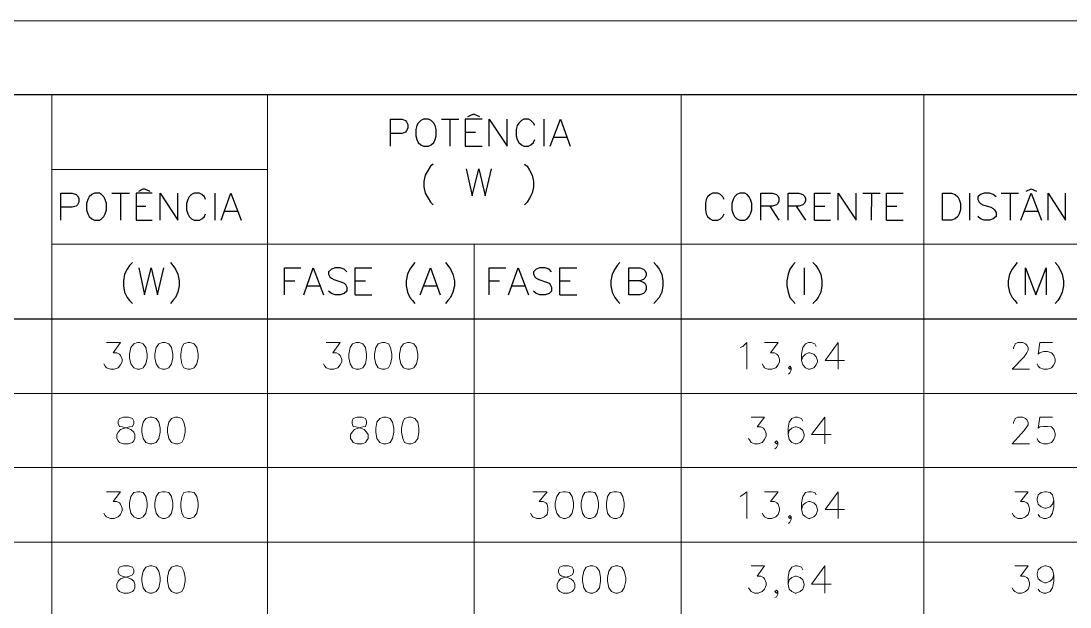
# Model space of a CAD drawing. Header units: millimetres. Extents: x 3240 to 3412, y 1366 to 1426.
# Drawn here: x 3267.87 to 3274.77, y 1374.65 to 1378.5 of the extents above; entities that cross this region are included whole.
import ezdxf

# ---------------------------------------------------------------- set-up
doc = ezdxf.new("R2010")
doc.units = ezdxf.units.MM

msp = doc.modelspace()

# ---------------------------------------------------------------- linework, layer by layer
at = {"color": 7, "linetype": 'Continuous', "lineweight": 13, "true_color": 0x000007}
msp.add_lwpolyline([(3260.3114, 1370.6637), (3280.3435, 1370.6637), (3280.3435, 1378.5032), (3260.3114, 1378.5032)], dxfattribs=at)
at = {"color": 7, "linetype": 'Continuous', "lineweight": 25, "true_color": 0x000007}
for points in [[(3260.3114, 1378.0186), (3280.3418, 1378.0186), (3280.3418, 1378.0186)], [(3270.2993, 1377.6796), (3270.2993, 1377.8582), (3270.3754, 1377.8582), (3270.3969, 1377.8483), (3270.4052, 1377.84), (3270.4134, 1377.8234), (3270.4134, 1377.7986), (3270.4052, 1377.7821), (3270.3969, 1377.7722), (3270.3754, 1377.7639), (3270.2993, 1377.7639)], [(3270.6334, 1377.8582), (3270.7475, 1377.8582), (3270.7475, 1377.8582)], [(3270.6897, 1377.8582), (3270.6897, 1377.6796), (3270.6897, 1377.6796)], [(3270.9013, 1377.8582), (3270.7905, 1377.8582), (3270.7905, 1377.6796), (3270.9013, 1377.6796)], [(3270.8071, 1377.8747), (3270.8418, 1377.8913), (3270.8501, 1377.8913), (3270.8832, 1377.8747)], [(3270.9477, 1377.6796), (3270.9477, 1377.8582), (3271.0651, 1377.6796), (3271.0651, 1377.8582)], [(3271.2487, 1377.8152), (3271.2387, 1377.8317), (3271.2222, 1377.8483), (3271.2057, 1377.8582), (3271.1759, 1377.8582), (3271.1594, 1377.8483), (3271.1428, 1377.8317), (3271.1329, 1377.8152), (3271.1246, 1377.7904), (3271.1246, 1377.7474), (3271.1329, 1377.7226), (3271.1428, 1377.7044), (3271.1594, 1377.6878), (3271.1759, 1377.6796), (3271.2057, 1377.6796), (3271.2222, 1377.6878), (3271.2387, 1377.7044), (3271.2487, 1377.7226)], [(3271.3066, 1377.8582), (3271.3066, 1377.6796), (3271.3066, 1377.6796)], [(3271.3496, 1377.6796), (3271.4174, 1377.8582), (3271.4802, 1377.6796)], [(3270.7905, 1377.7722), (3270.8583, 1377.7722), (3270.8583, 1377.7722)], [(3271.3744, 1377.7391), (3271.4604, 1377.7391), (3271.4604, 1377.7391)], [(3270.5788, 1377.5605), (3270.5623, 1377.5489), (3270.5458, 1377.5224), (3270.5276, 1377.4894), (3270.5193, 1377.4464), (3270.5193, 1377.4133), (3270.5276, 1377.3703), (3270.5458, 1377.3372), (3270.5623, 1377.3107), (3270.5788, 1377.2942)], [(3271.1809, 1377.5605), (3271.1974, 1377.5489), (3271.2139, 1377.5224), (3271.2305, 1377.4894), (3271.2387, 1377.4464), (3271.2387, 1377.4133), (3271.2305, 1377.3703), (3271.2139, 1377.3372), (3271.1974, 1377.3107), (3271.1809, 1377.2942)], [(3270.7955, 1377.5307), (3270.8368, 1377.3537), (3270.8798, 1377.5307), (3270.9212, 1377.3537), (3270.9642, 1377.5307)], [(3268.1311, 1377.1933), (3268.1311, 1377.3703), (3268.2072, 1377.3703), (3268.2336, 1377.362), (3268.2419, 1377.3537), (3268.2502, 1377.3372), (3268.2502, 1377.3107), (3268.2419, 1377.2942), (3268.2336, 1377.2859), (3268.2072, 1377.2777), (3268.1311, 1377.2777)], [(3268.4668, 1377.3703), (3268.5842, 1377.3703), (3268.5842, 1377.3703)], [(3268.5247, 1377.3703), (3268.5247, 1377.1933), (3268.5247, 1377.1933)], [(3268.7331, 1377.3703), (3268.6272, 1377.3703), (3268.6272, 1377.1933), (3268.7331, 1377.1933)], [(3268.6438, 1377.3835), (3268.6735, 1377.4), (3268.6818, 1377.4), (3268.7166, 1377.3835)], [(3268.7844, 1377.1933), (3268.7844, 1377.3703), (3268.9018, 1377.1933), (3268.9018, 1377.3703)], [(3269.0837, 1377.3289), (3269.0754, 1377.3455), (3269.0589, 1377.362), (3269.0424, 1377.3703), (3269.0076, 1377.3703), (3268.9911, 1377.362), (3268.9746, 1377.3455), (3268.9663, 1377.3289), (3268.958, 1377.3025), (3268.958, 1377.2611), (3268.9663, 1377.2347), (3268.9746, 1377.2181), (3268.9911, 1377.2016), (3269.0076, 1377.1933), (3269.0424, 1377.1933), (3269.0589, 1377.2016), (3269.0754, 1377.2181), (3269.0837, 1377.2347)], [(3269.1433, 1377.3703), (3269.1433, 1377.1933), (3269.1433, 1377.1933)], [(3269.1863, 1377.1933), (3269.2491, 1377.3703), (3269.3169, 1377.1933)], [(3272.4924, 1377.3289), (3272.4841, 1377.3455), (3272.4676, 1377.362), (3272.4511, 1377.3703), (3272.4163, 1377.3703), (3272.3998, 1377.362), (3272.3832, 1377.3455), (3272.375, 1377.3289), (3272.37, 1377.3025), (3272.37, 1377.2611), (3272.375, 1377.2347), (3272.3832, 1377.2181), (3272.3998, 1377.2016), (3272.4163, 1377.1933), (3272.4511, 1377.1933), (3272.4676, 1377.2016), (3272.4841, 1377.2181), (3272.4924, 1377.2347)], [(3272.7339, 1377.1933), (3272.7339, 1377.3703), (3272.8099, 1377.3703), (3272.8364, 1377.362), (3272.8447, 1377.3537), (3272.8529, 1377.3372), (3272.8529, 1377.319), (3272.8447, 1377.3025), (3272.8364, 1377.2942), (3272.8099, 1377.2859), (3272.7339, 1377.2859)], [(3272.9125, 1377.1933), (3272.9125, 1377.3703), (3272.9836, 1377.3703), (3273.0101, 1377.362), (3273.0183, 1377.3537), (3273.0266, 1377.3372), (3273.0266, 1377.319), (3273.0183, 1377.3025), (3273.0101, 1377.2942), (3272.9836, 1377.2859), (3272.9125, 1377.2859)], [(3273.0861, 1377.1933), (3273.0861, 1377.3703), (3273.192, 1377.3703)], [(3273.2416, 1377.1933), (3273.2416, 1377.3703), (3273.3607, 1377.1933), (3273.3607, 1377.3703)], [(3273.4037, 1377.3703), (3273.5178, 1377.3703), (3273.5178, 1377.3703)], [(3273.4616, 1377.3703), (3273.4583, 1377.1933), (3273.4583, 1377.1933)], [(3273.5592, 1377.1933), (3273.5592, 1377.3703), (3273.67, 1377.3703)], [(3274.1066, 1377.3703), (3274.1066, 1377.1933), (3274.1066, 1377.1933)], [(3274.2803, 1377.3455), (3274.2621, 1377.362), (3274.2373, 1377.3703), (3274.2025, 1377.3703), (3274.1777, 1377.362), (3274.1612, 1377.3455), (3274.1612, 1377.3289), (3274.1695, 1377.3107), (3274.1777, 1377.3025), (3274.1943, 1377.2942), (3274.2455, 1377.2777), (3274.2621, 1377.2694), (3274.2703, 1377.2611), (3274.2803, 1377.2429), (3274.2803, 1377.2181), (3274.2621, 1377.2016), (3274.2373, 1377.1933), (3274.2025, 1377.1933), (3274.1777, 1377.2016), (3274.1612, 1377.2181)], [(3274.3133, 1377.3703), (3274.4275, 1377.3703), (3274.4275, 1377.3703)], [(3274.3729, 1377.3703), (3274.3729, 1377.1933), (3274.3729, 1377.1933)], [(3274.444, 1377.1933), (3274.5118, 1377.3703), (3274.5796, 1377.1933)], [(3274.4787, 1377.3835), (3274.5118, 1377.4), (3274.5465, 1377.3835)], [(3274.6226, 1377.1933), (3274.6226, 1377.3703), (3274.7367, 1377.1933), (3274.7367, 1377.3703)], [(3268.6272, 1377.2859), (3268.6901, 1377.2859), (3268.6901, 1377.2859)], [(3272.7934, 1377.2859), (3272.8529, 1377.1933), (3272.8529, 1377.1933)], [(3272.9671, 1377.2859), (3273.0266, 1377.1933), (3273.0266, 1377.1933)], [(3273.0861, 1377.2859), (3273.154, 1377.2859), (3273.154, 1377.2859)], [(3273.5592, 1377.2859), (3273.627, 1377.2859), (3273.627, 1377.2859)], [(3269.2078, 1377.2528), (3269.2921, 1377.2528), (3269.2921, 1377.2528)], [(3274.4705, 1377.2528), (3274.5548, 1377.2528), (3274.5548, 1377.2528)], [(3273.0861, 1377.1933), (3273.192, 1377.1933), (3273.192, 1377.1933)], [(3273.5592, 1377.1933), (3273.67, 1377.1933), (3273.67, 1377.1933)], [(3268.6024, 1376.9138), (3268.5842, 1376.8956), (3268.5677, 1376.8708), (3268.5512, 1376.8377), (3268.5429, 1376.7947), (3268.5429, 1376.7616), (3268.5512, 1376.7186), (3268.5677, 1376.6839), (3268.5842, 1376.6641), (3268.6024, 1376.6459)], [(3268.6438, 1376.8791), (3268.6818, 1376.7021), (3268.7248, 1376.8791), (3268.7662, 1376.7021), (3268.8092, 1376.8791)], [(3268.8522, 1376.9138), (3268.8687, 1376.8956), (3268.8852, 1376.8708), (3268.9018, 1376.8377), (3268.9101, 1376.7947), (3268.9101, 1376.7616), (3268.9018, 1376.7186), (3268.8852, 1376.6839), (3268.8687, 1376.6641), (3268.8522, 1376.6459)], [(3269.6014, 1376.7021), (3269.6014, 1376.8791), (3269.7105, 1376.8791)], [(3269.7287, 1376.7021), (3269.7916, 1376.8791), (3269.8594, 1376.7021)], [(3270.0116, 1376.8543), (3269.995, 1376.8708), (3269.9686, 1376.8791), (3269.9355, 1376.8791), (3269.9107, 1376.8708), (3269.8925, 1376.8543), (3269.8925, 1376.8377), (3269.9007, 1376.8195), (3269.9107, 1376.8113), (3269.9272, 1376.803), (3269.9785, 1376.7864), (3269.995, 1376.7782), (3270.0033, 1376.7699), (3270.0116, 1376.7517), (3270.0116, 1376.7269), (3269.995, 1376.7104), (3269.9686, 1376.7021), (3269.9355, 1376.7021), (3269.9107, 1376.7104), (3269.8925, 1376.7269)], [(3270.0661, 1376.7021), (3270.0661, 1376.8791), (3270.1769, 1376.8791)], [(3270.4598, 1376.9138), (3270.4432, 1376.8956), (3270.4267, 1376.8708), (3270.4101, 1376.8377), (3270.4019, 1376.7947), (3270.4019, 1376.7616), (3270.4101, 1376.7186), (3270.4267, 1376.6839), (3270.4432, 1376.6641), (3270.4598, 1376.6459)], [(3270.4945, 1376.7021), (3270.5623, 1376.8791), (3270.6251, 1376.7021)], [(3270.6599, 1376.9138), (3270.6764, 1376.8956), (3270.693, 1376.8708), (3270.7095, 1376.8377), (3270.7194, 1376.7947), (3270.7194, 1376.7616), (3270.7095, 1376.7186), (3270.693, 1376.6839), (3270.6764, 1376.6641), (3270.6599, 1376.6459)], [(3270.9477, 1376.7021), (3270.9477, 1376.8791), (3271.0568, 1376.8791)], [(3271.075, 1376.7021), (3271.1379, 1376.8791), (3271.2057, 1376.7021)], [(3271.3578, 1376.8543), (3271.3413, 1376.8708), (3271.3165, 1376.8791), (3271.2817, 1376.8791), (3271.2569, 1376.8708), (3271.2387, 1376.8543), (3271.2387, 1376.8377), (3271.2487, 1376.8195), (3271.2569, 1376.8113), (3271.2735, 1376.803), (3271.3247, 1376.7864), (3271.3413, 1376.7782), (3271.3496, 1376.7699), (3271.3578, 1376.7517), (3271.3578, 1376.7269), (3271.3413, 1376.7104), (3271.3165, 1376.7021), (3271.2817, 1376.7021), (3271.2569, 1376.7104), (3271.2387, 1376.7269)], [(3271.4124, 1376.7021), (3271.4124, 1376.8791), (3271.5232, 1376.8791)], [(3271.806, 1376.9138), (3271.7895, 1376.8956), (3271.773, 1376.8708), (3271.7564, 1376.8377), (3271.7481, 1376.7947), (3271.7481, 1376.7616), (3271.7564, 1376.7186), (3271.773, 1376.6839), (3271.7895, 1376.6641), (3271.806, 1376.6459)], [(3271.9383, 1376.7947), (3271.9632, 1376.7864), (3271.9714, 1376.7782), (3271.9797, 1376.7616), (3271.9797, 1376.7352), (3271.9714, 1376.7186), (3271.9632, 1376.7104), (3271.9383, 1376.7021), (3271.8656, 1376.7021), (3271.8656, 1376.8791), (3271.9383, 1376.8791), (3271.9632, 1376.8708), (3271.9714, 1376.8625), (3271.9797, 1376.846), (3271.9797, 1376.8294), (3271.9714, 1376.8113), (3271.9632, 1376.803), (3271.9383, 1376.7947), (3271.8656, 1376.7947)], [(3272.031, 1376.9138), (3272.0475, 1376.8956), (3272.0657, 1376.8708), (3272.0822, 1376.8377), (3272.0905, 1376.7947), (3272.0905, 1376.7616), (3272.0822, 1376.7186), (3272.0657, 1376.6839), (3272.0475, 1376.6641), (3272.031, 1376.6459)], [(3272.9588, 1376.9138), (3272.9423, 1376.8956), (3272.9241, 1376.8708), (3272.9125, 1376.8377), (3272.9042, 1376.7947), (3272.9042, 1376.7616), (3272.9125, 1376.7186), (3272.9241, 1376.6839), (3272.9423, 1376.6641), (3272.9588, 1376.6459)], [(3273.0183, 1376.8791), (3273.0183, 1376.7021), (3273.0183, 1376.7021)], [(3273.0762, 1376.9138), (3273.0944, 1376.8956), (3273.111, 1376.8708), (3273.1275, 1376.8377), (3273.1358, 1376.7947), (3273.1358, 1376.7616), (3273.1275, 1376.7186), (3273.111, 1376.6839), (3273.0944, 1376.6641), (3273.0762, 1376.6459)], [(3274.4192, 1376.9138), (3274.4027, 1376.8956), (3274.3861, 1376.8708), (3274.3679, 1376.8377), (3274.3596, 1376.7947), (3274.3596, 1376.7616), (3274.3679, 1376.7186), (3274.3861, 1376.6839), (3274.4027, 1376.6641), (3274.4192, 1376.6459)], [(3274.4738, 1376.7021), (3274.4738, 1376.8791), (3274.5416, 1376.7021), (3274.6094, 1376.8791), (3274.6094, 1376.7021)], [(3274.6689, 1376.9138), (3274.6855, 1376.8956), (3274.6987, 1376.8708), (3274.7152, 1376.8377), (3274.7235, 1376.7947), (3274.7235, 1376.7616), (3274.7152, 1376.7186), (3274.6987, 1376.6839), (3274.6855, 1376.6641), (3274.6689, 1376.6459)], [(3269.6014, 1376.7947), (3269.6692, 1376.7947), (3269.6692, 1376.7947)], [(3269.7535, 1376.7616), (3269.8346, 1376.7616), (3269.8346, 1376.7616)], [(3270.0661, 1376.7947), (3270.1339, 1376.7947), (3270.1339, 1376.7947)], [(3270.5193, 1376.7616), (3270.6003, 1376.7616), (3270.6003, 1376.7616)], [(3270.9477, 1376.7947), (3271.0155, 1376.7947), (3271.0155, 1376.7947)], [(3271.0949, 1376.7616), (3271.1809, 1376.7616), (3271.1809, 1376.7616)], [(3271.4124, 1376.7947), (3271.4802, 1376.7947), (3271.4802, 1376.7947)], [(3270.0661, 1376.7021), (3270.1769, 1376.7021), (3270.1769, 1376.7021)], [(3271.4124, 1376.7021), (3271.5232, 1376.7021), (3271.5232, 1376.7021)], [(3260.3114, 1376.545), (3280.3418, 1376.545), (3280.3418, 1376.545)]]:
    msp.add_lwpolyline(points, dxfattribs=at)
at = {"color": 7, "linetype": 'Continuous', "lineweight": 15, "true_color": 0x000007}
for points in [[(3268.0732, 1378.0186), (3268.0732, 1371.6461), (3268.0732, 1371.6461)], [(3269.4906, 1378.0186), (3269.4906, 1371.6461), (3269.4906, 1371.6461)], [(3272.2096, 1378.0186), (3272.2096, 1371.6461), (3272.2096, 1371.6461)], [(3273.8056, 1378.0186), (3273.8056, 1371.6461), (3273.8056, 1371.6461)], [(3268.0732, 1377.5274), (3269.4906, 1377.5274), (3269.4906, 1377.5274)], [(3268.0732, 1377.0362), (3277.904, 1377.0362), (3277.904, 1377.0362)], [(3270.8501, 1377.0362), (3270.8501, 1371.6461), (3270.8501, 1371.6461)], [(3268.4321, 1376.3879), (3268.5247, 1376.3879), (3268.4751, 1376.32), (3268.4999, 1376.32), (3268.5164, 1376.3118), (3268.5247, 1376.3035), (3268.5346, 1376.2787), (3268.5346, 1376.2605), (3268.5247, 1376.2407), (3268.5082, 1376.2225), (3268.4834, 1376.2142), (3268.4585, 1376.2142), (3268.4321, 1376.2225), (3268.4238, 1376.2324), (3268.4155, 1376.2489)], [(3269.8759, 1376.3879), (3269.9686, 1376.3879), (3269.9189, 1376.32), (3269.9437, 1376.32), (3269.9603, 1376.3118), (3269.9686, 1376.3035), (3269.9785, 1376.2787), (3269.9785, 1376.2605), (3269.9686, 1376.2407), (3269.952, 1376.2225), (3269.9272, 1376.2142), (3269.9007, 1376.2142), (3269.8759, 1376.2225), (3269.8677, 1376.2324), (3269.8594, 1376.2489)], [(3272.5982, 1376.3548), (3272.6148, 1376.3631), (3272.6412, 1376.3879), (3272.6412, 1376.2142)], [(3272.7587, 1376.3879), (3272.848, 1376.3879), (3272.7984, 1376.32), (3272.8232, 1376.32), (3272.8397, 1376.3118), (3272.848, 1376.3035), (3272.8563, 1376.2787), (3272.8563, 1376.2605), (3272.848, 1376.2407), (3272.8314, 1376.2225), (3272.8066, 1376.2142), (3272.7802, 1376.2142), (3272.7587, 1376.2225), (3272.7504, 1376.2324), (3272.7421, 1376.2489)], [(3273.0977, 1376.3631), (3273.0895, 1376.3796), (3273.0646, 1376.3879), (3273.0481, 1376.3879), (3273.0266, 1376.3796), (3273.0101, 1376.3548), (3273.0001, 1376.3118), (3273.0001, 1376.2704), (3273.0101, 1376.2407), (3273.0266, 1376.2225), (3273.0481, 1376.2142), (3273.0564, 1376.2142), (3273.0812, 1376.2225), (3273.0977, 1376.2407), (3273.106, 1376.2605), (3273.106, 1376.2704), (3273.0977, 1376.2952), (3273.0812, 1376.3118), (3273.0564, 1376.32), (3273.0481, 1376.32), (3273.0266, 1376.3118), (3273.0101, 1376.2952), (3273.0001, 1376.2704)], [(3273.2416, 1376.2142), (3273.2416, 1376.3879), (3273.1573, 1376.2704), (3273.2846, 1376.2704)], [(3274.3944, 1376.3465), (3274.3944, 1376.3548), (3274.4027, 1376.3713), (3274.406, 1376.3796), (3274.4242, 1376.3879), (3274.4572, 1376.3879), (3274.4738, 1376.3796), (3274.482, 1376.3713), (3274.492, 1376.3548), (3274.492, 1376.3382), (3274.482, 1376.32), (3274.4655, 1376.2952), (3274.3861, 1376.2142), (3274.5002, 1376.2142)], [(3274.6524, 1376.3879), (3274.568, 1376.3879), (3274.5581, 1376.3118), (3274.568, 1376.32), (3274.5928, 1376.3283), (3274.6177, 1376.3283), (3274.6441, 1376.32), (3274.6607, 1376.3035), (3274.6689, 1376.2787), (3274.6689, 1376.2605), (3274.6607, 1376.2407), (3274.6441, 1376.2225), (3274.6177, 1376.2142), (3274.5928, 1376.2142), (3274.568, 1376.2225), (3274.5581, 1376.2324), (3274.5498, 1376.2489)], [(3272.9323, 1376.2225), (3272.9241, 1376.2142), (3272.9158, 1376.2225), (3272.9241, 1376.2324), (3272.9323, 1376.2225), (3272.9323, 1376.2059), (3272.9241, 1376.1894), (3272.9158, 1376.1811)], [(3260.3114, 1376.0538), (3280.3418, 1376.0538), (3280.3418, 1376.0538)], [(3272.671, 1375.8967), (3272.7587, 1375.8967), (3272.7091, 1375.8338), (3272.7339, 1375.8338), (3272.7504, 1375.8255), (3272.7587, 1375.8173), (3272.7686, 1375.7908), (3272.7686, 1375.7743), (3272.7587, 1375.7495), (3272.7421, 1375.7313), (3272.7173, 1375.723), (3272.6925, 1375.723), (3272.671, 1375.7313), (3272.6628, 1375.7412), (3272.6528, 1375.7577)], [(3273.0101, 1375.8718), (3273.0001, 1375.8884), (3272.9753, 1375.8967), (3272.9588, 1375.8967), (3272.9373, 1375.8884), (3272.9208, 1375.8636), (3272.9125, 1375.8255), (3272.9125, 1375.7825), (3272.9208, 1375.7495), (3272.9373, 1375.7313), (3272.9588, 1375.723), (3272.9671, 1375.723), (3272.9919, 1375.7313), (3273.0101, 1375.7495), (3273.0183, 1375.7743), (3273.0183, 1375.7825), (3273.0101, 1375.809), (3272.9919, 1375.8255), (3272.9671, 1375.8338), (3272.9588, 1375.8338), (3272.9373, 1375.8255), (3272.9208, 1375.809), (3272.9125, 1375.7825)], [(3273.154, 1375.723), (3273.154, 1375.8967), (3273.068, 1375.7825), (3273.1953, 1375.7825)], [(3274.3944, 1375.8553), (3274.3944, 1375.8636), (3274.4027, 1375.8801), (3274.406, 1375.8884), (3274.4242, 1375.8967), (3274.4572, 1375.8967), (3274.4738, 1375.8884), (3274.482, 1375.8801), (3274.492, 1375.8636), (3274.492, 1375.847), (3274.482, 1375.8338), (3274.4655, 1375.809), (3274.3861, 1375.723), (3274.5002, 1375.723)], [(3274.6524, 1375.8967), (3274.568, 1375.8967), (3274.5581, 1375.8255), (3274.568, 1375.8338), (3274.5928, 1375.8371), (3274.6177, 1375.8371), (3274.6441, 1375.8338), (3274.6607, 1375.8173), (3274.6689, 1375.7908), (3274.6689, 1375.7743), (3274.6607, 1375.7495), (3274.6441, 1375.7313), (3274.6177, 1375.723), (3274.5928, 1375.723), (3274.568, 1375.7313), (3274.5581, 1375.7412), (3274.5498, 1375.7577)], [(3272.8447, 1375.7313), (3272.8364, 1375.723), (3272.8265, 1375.7313), (3272.8364, 1375.7412), (3272.8447, 1375.7313), (3272.8447, 1375.7147), (3272.8364, 1375.6982), (3272.8265, 1375.6899)], [(3260.3114, 1375.5675), (3280.3418, 1375.5675), (3280.3418, 1375.5675)], [(3268.4321, 1375.4054), (3268.5247, 1375.4054), (3268.4751, 1375.3426), (3268.4999, 1375.3426), (3268.5164, 1375.3343), (3268.5247, 1375.3261), (3268.5346, 1375.2996), (3268.5346, 1375.2831), (3268.5247, 1375.2582), (3268.5082, 1375.2417), (3268.4834, 1375.2318), (3268.4585, 1375.2318), (3268.4321, 1375.2417), (3268.4238, 1375.25), (3268.4155, 1375.2665)], [(3271.2354, 1375.4054), (3271.3281, 1375.4054), (3271.2768, 1375.3426), (3271.3032, 1375.3426), (3271.3198, 1375.3343), (3271.3281, 1375.3261), (3271.333, 1375.2996), (3271.333, 1375.2831), (3271.3281, 1375.2582), (3271.3115, 1375.2417), (3271.2867, 1375.2318), (3271.2602, 1375.2318), (3271.2354, 1375.2417), (3271.2272, 1375.25), (3271.2189, 1375.2665)], [(3272.5982, 1375.3757), (3272.6148, 1375.3856), (3272.6412, 1375.4054), (3272.6412, 1375.2318)], [(3272.7587, 1375.4054), (3272.848, 1375.4054), (3272.7984, 1375.3426), (3272.8232, 1375.3426), (3272.8397, 1375.3343), (3272.848, 1375.3261), (3272.8563, 1375.2996), (3272.8563, 1375.2831), (3272.848, 1375.2582), (3272.8314, 1375.2417), (3272.8066, 1375.2318), (3272.7802, 1375.2318), (3272.7587, 1375.2417), (3272.7504, 1375.25), (3272.7421, 1375.2665)], [(3273.0977, 1375.3856), (3273.0895, 1375.4021), (3273.0646, 1375.4054), (3273.0481, 1375.4054), (3273.0266, 1375.4021), (3273.0101, 1375.3757), (3273.0001, 1375.3343), (3273.0001, 1375.2913), (3273.0101, 1375.2582), (3273.0266, 1375.2417), (3273.0481, 1375.2318), (3273.0564, 1375.2318), (3273.0812, 1375.2417), (3273.0977, 1375.2582), (3273.106, 1375.2831), (3273.106, 1375.2913), (3273.0977, 1375.3178), (3273.0812, 1375.3343), (3273.0564, 1375.3426), (3273.0481, 1375.3426), (3273.0266, 1375.3343), (3273.0101, 1375.3178), (3273.0001, 1375.2913)], [(3273.2416, 1375.2318), (3273.2416, 1375.4054), (3273.1573, 1375.2913), (3273.2846, 1375.2913)], [(3274.4027, 1375.4054), (3274.492, 1375.4054), (3274.4407, 1375.3426), (3274.4655, 1375.3426), (3274.482, 1375.3343), (3274.492, 1375.3261), (3274.5002, 1375.2996), (3274.5002, 1375.2831), (3274.492, 1375.2582), (3274.4738, 1375.2417), (3274.449, 1375.2318), (3274.4242, 1375.2318), (3274.4027, 1375.2417), (3274.3944, 1375.25), (3274.3861, 1375.2665)], [(3274.6607, 1375.3509), (3274.6524, 1375.3261), (3274.6359, 1375.3079), (3274.6094, 1375.2996), (3274.6011, 1375.2996), (3274.5763, 1375.3079), (3274.5581, 1375.3261), (3274.5498, 1375.3509), (3274.5498, 1375.3591), (3274.5581, 1375.3856), (3274.5763, 1375.4021), (3274.6011, 1375.4054), (3274.6094, 1375.4054), (3274.6359, 1375.4021), (3274.6524, 1375.3856), (3274.6607, 1375.3509), (3274.6607, 1375.3079), (3274.6524, 1375.2665), (3274.6359, 1375.2417), (3274.6094, 1375.2318), (3274.5928, 1375.2318), (3274.568, 1375.2417), (3274.5581, 1375.2582)], [(3272.9323, 1375.2417), (3272.9241, 1375.2318), (3272.9158, 1375.2417), (3272.9241, 1375.25), (3272.9323, 1375.2417), (3272.9323, 1375.2235), (3272.9241, 1375.207), (3272.9158, 1375.1987)], [(3260.3114, 1375.0763), (3280.3418, 1375.0763), (3280.3418, 1375.0763)], [(3272.671, 1374.9192), (3272.7587, 1374.9192), (3272.7091, 1374.8514), (3272.7339, 1374.8514), (3272.7504, 1374.8431), (3272.7587, 1374.8348), (3272.7686, 1374.8084), (3272.7686, 1374.7918), (3272.7587, 1374.767), (3272.7421, 1374.7505), (3272.7173, 1374.7406), (3272.6925, 1374.7406), (3272.671, 1374.7505), (3272.6628, 1374.7588), (3272.6528, 1374.7753)], [(3273.0101, 1374.8944), (3273.0001, 1374.9109), (3272.9753, 1374.9192), (3272.9588, 1374.9192), (3272.9373, 1374.9109), (3272.9208, 1374.8845), (3272.9125, 1374.8431), (3272.9125, 1374.8001), (3272.9208, 1374.767), (3272.9373, 1374.7505), (3272.9588, 1374.7406), (3272.9671, 1374.7406), (3272.9919, 1374.7505), (3273.0101, 1374.767), (3273.0183, 1374.7918), (3273.0183, 1374.8001), (3273.0101, 1374.8266), (3272.9919, 1374.8431), (3272.9671, 1374.8514), (3272.9588, 1374.8514), (3272.9373, 1374.8431), (3272.9208, 1374.8266), (3272.9125, 1374.8001)], [(3273.154, 1374.7406), (3273.154, 1374.9192), (3273.068, 1374.8001), (3273.1953, 1374.8001)], [(3274.4027, 1374.9192), (3274.492, 1374.9192), (3274.4407, 1374.8514), (3274.4655, 1374.8514), (3274.482, 1374.8431), (3274.492, 1374.8348), (3274.5002, 1374.8084), (3274.5002, 1374.7918), (3274.492, 1374.767), (3274.4738, 1374.7505), (3274.449, 1374.7406), (3274.4242, 1374.7406), (3274.4027, 1374.7505), (3274.3944, 1374.7588), (3274.3861, 1374.7753)], [(3274.6607, 1374.8597), (3274.6524, 1374.8348), (3274.6359, 1374.8183), (3274.6094, 1374.8084), (3274.6011, 1374.8084), (3274.5763, 1374.8183), (3274.5581, 1374.8348), (3274.5498, 1374.8597), (3274.5498, 1374.8679), (3274.5581, 1374.8944), (3274.5763, 1374.9109), (3274.6011, 1374.9192), (3274.6094, 1374.9192), (3274.6359, 1374.9109), (3274.6524, 1374.8944), (3274.6607, 1374.8597), (3274.6607, 1374.8183), (3274.6524, 1374.7753), (3274.6359, 1374.7505), (3274.6094, 1374.7406), (3274.5928, 1374.7406), (3274.568, 1374.7505), (3274.5581, 1374.767)], [(3272.8447, 1374.7505), (3272.8364, 1374.7406), (3272.8265, 1374.7505), (3272.8364, 1374.7588), (3272.8447, 1374.7505), (3272.8447, 1374.7323), (3272.8364, 1374.7158), (3272.8265, 1374.7125)]]:
    msp.add_lwpolyline(points, dxfattribs=at)
at = {"color": 7, "linetype": 'Continuous', "lineweight": 25, "true_color": 0x000007}
for points in [[(3270.516, 1377.8582), (3270.4978, 1377.8483), (3270.4813, 1377.8317), (3270.473, 1377.8152), (3270.4647, 1377.7904), (3270.4647, 1377.7474), (3270.473, 1377.7226), (3270.4813, 1377.7044), (3270.4978, 1377.6878), (3270.516, 1377.6796), (3270.5491, 1377.6796), (3270.5656, 1377.6878), (3270.5838, 1377.7044), (3270.5921, 1377.7226), (3270.6003, 1377.7474), (3270.6003, 1377.7904), (3270.5921, 1377.8152), (3270.5838, 1377.8317), (3270.5656, 1377.8483), (3270.5491, 1377.8582)], [(3268.3527, 1377.3703), (3268.3345, 1377.362), (3268.318, 1377.3455), (3268.3097, 1377.3289), (3268.3014, 1377.3025), (3268.3014, 1377.2611), (3268.3097, 1377.2347), (3268.318, 1377.2181), (3268.3345, 1377.2016), (3268.3527, 1377.1933), (3268.3858, 1377.1933), (3268.399, 1377.2016), (3268.4155, 1377.2181), (3268.4238, 1377.2347), (3268.4321, 1377.2611), (3268.4321, 1377.3025), (3268.4238, 1377.3289), (3268.4155, 1377.3455), (3268.399, 1377.362), (3268.3858, 1377.3703)], [(3272.5949, 1377.3703), (3272.5767, 1377.362), (3272.5602, 1377.3455), (3272.5519, 1377.3289), (3272.5437, 1377.3025), (3272.5437, 1377.2611), (3272.5519, 1377.2347), (3272.5602, 1377.2181), (3272.5767, 1377.2016), (3272.5949, 1377.1933), (3272.628, 1377.1933), (3272.6446, 1377.2016), (3272.6578, 1377.2181), (3272.6661, 1377.2347), (3272.6743, 1377.2611), (3272.6743, 1377.3025), (3272.6661, 1377.3289), (3272.6578, 1377.3455), (3272.6446, 1377.362), (3272.628, 1377.3703)], [(3273.928, 1377.1933), (3273.928, 1377.3703), (3273.9875, 1377.3703), (3274.0123, 1377.362), (3274.0289, 1377.3455), (3274.0388, 1377.3289), (3274.0471, 1377.3025), (3274.0471, 1377.2611), (3274.0388, 1377.2347), (3274.0289, 1377.2181), (3274.0123, 1377.2016), (3273.9875, 1377.1933)]]:
    msp.add_lwpolyline(points, close=True, dxfattribs=at)
at = {"color": 7, "linetype": 'Continuous', "lineweight": 15, "true_color": 0x000007}
for points in [[(3268.6355, 1376.3879), (3268.6107, 1376.3796), (3268.5925, 1376.3548), (3268.5842, 1376.3118), (3268.5842, 1376.287), (3268.5925, 1376.2489), (3268.6107, 1376.2225), (3268.6355, 1376.2142), (3268.652, 1376.2142), (3268.6735, 1376.2225), (3268.6901, 1376.2489), (3268.6984, 1376.287), (3268.6984, 1376.3118), (3268.6901, 1376.3548), (3268.6735, 1376.3796), (3268.652, 1376.3879)], [(3268.8009, 1376.3879), (3268.7761, 1376.3796), (3268.7579, 1376.3548), (3268.7496, 1376.3118), (3268.7496, 1376.287), (3268.7579, 1376.2489), (3268.7761, 1376.2225), (3268.8009, 1376.2142), (3268.8174, 1376.2142), (3268.8422, 1376.2225), (3268.8604, 1376.2489), (3268.8687, 1376.287), (3268.8687, 1376.3118), (3268.8604, 1376.3548), (3268.8422, 1376.3796), (3268.8174, 1376.3879)], [(3268.9663, 1376.3879), (3268.9398, 1376.3796), (3268.9282, 1376.3548), (3268.92, 1376.3118), (3268.92, 1376.287), (3268.9282, 1376.2489), (3268.9398, 1376.2225), (3268.9663, 1376.2142), (3268.9828, 1376.2142), (3269.0076, 1376.2225), (3269.0258, 1376.2489), (3269.0341, 1376.287), (3269.0341, 1376.3118), (3269.0258, 1376.3548), (3269.0076, 1376.3796), (3268.9828, 1376.3879)], [(3270.0744, 1376.3879), (3270.0496, 1376.3796), (3270.0331, 1376.3548), (3270.0248, 1376.3118), (3270.0248, 1376.287), (3270.0331, 1376.2489), (3270.0496, 1376.2225), (3270.0744, 1376.2142), (3270.0926, 1376.2142), (3270.1174, 1376.2225), (3270.1339, 1376.2489), (3270.1422, 1376.287), (3270.1422, 1376.3118), (3270.1339, 1376.3548), (3270.1174, 1376.3796), (3270.0926, 1376.3879)], [(3270.2448, 1376.3879), (3270.2183, 1376.3796), (3270.2018, 1376.3548), (3270.1935, 1376.3118), (3270.1935, 1376.287), (3270.2018, 1376.2489), (3270.2183, 1376.2225), (3270.2448, 1376.2142), (3270.2613, 1376.2142), (3270.2861, 1376.2225), (3270.2993, 1376.2489), (3270.3076, 1376.287), (3270.3076, 1376.3118), (3270.2993, 1376.3548), (3270.2861, 1376.3796), (3270.2613, 1376.3879)], [(3270.4101, 1376.3879), (3270.3837, 1376.3796), (3270.3671, 1376.3548), (3270.3589, 1376.3118), (3270.3589, 1376.287), (3270.3671, 1376.2489), (3270.3837, 1376.2225), (3270.4101, 1376.2142), (3270.4267, 1376.2142), (3270.4515, 1376.2225), (3270.4697, 1376.2489), (3270.478, 1376.287), (3270.478, 1376.3118), (3270.4697, 1376.3548), (3270.4515, 1376.3796), (3270.4267, 1376.3879)], [(3268.5429, 1375.8967), (3268.5164, 1375.8884), (3268.5082, 1375.8718), (3268.5082, 1375.8553), (3268.5164, 1375.8371), (3268.5346, 1375.8338), (3268.5677, 1375.8255), (3268.5925, 1375.8173), (3268.6107, 1375.7991), (3268.619, 1375.7825), (3268.619, 1375.7577), (3268.6107, 1375.7412), (3268.6024, 1375.7313), (3268.576, 1375.723), (3268.5429, 1375.723), (3268.5164, 1375.7313), (3268.5082, 1375.7412), (3268.4999, 1375.7577), (3268.4999, 1375.7825), (3268.5082, 1375.7991), (3268.5247, 1375.8173), (3268.5512, 1375.8255), (3268.5842, 1375.8338), (3268.6024, 1375.8371), (3268.6107, 1375.8553), (3268.6107, 1375.8718), (3268.6024, 1375.8884), (3268.576, 1375.8967)], [(3268.7166, 1375.8967), (3268.6901, 1375.8884), (3268.6735, 1375.8636), (3268.6653, 1375.8255), (3268.6653, 1375.7991), (3268.6735, 1375.7577), (3268.6901, 1375.7313), (3268.7166, 1375.723), (3268.7331, 1375.723), (3268.7579, 1375.7313), (3268.7761, 1375.7577), (3268.7844, 1375.7991), (3268.7844, 1375.8255), (3268.7761, 1375.8636), (3268.7579, 1375.8884), (3268.7331, 1375.8967)], [(3268.8852, 1375.8967), (3268.8604, 1375.8884), (3268.8422, 1375.8636), (3268.834, 1375.8255), (3268.834, 1375.7991), (3268.8422, 1375.7577), (3268.8604, 1375.7313), (3268.8852, 1375.723), (3268.9018, 1375.723), (3268.9282, 1375.7313), (3268.9398, 1375.7577), (3268.9481, 1375.7991), (3268.9481, 1375.8255), (3268.9398, 1375.8636), (3268.9282, 1375.8884), (3268.9018, 1375.8967)], [(3270.0794, 1375.8967), (3270.0546, 1375.8884), (3270.0463, 1375.8718), (3270.0463, 1375.8553), (3270.0546, 1375.8371), (3270.0711, 1375.8338), (3270.1042, 1375.8255), (3270.1257, 1375.8173), (3270.1422, 1375.7991), (3270.1521, 1375.7825), (3270.1521, 1375.7577), (3270.1422, 1375.7412), (3270.1339, 1375.7313), (3270.1124, 1375.723), (3270.0794, 1375.723), (3270.0546, 1375.7313), (3270.0463, 1375.7412), (3270.0364, 1375.7577), (3270.0364, 1375.7825), (3270.0463, 1375.7991), (3270.0628, 1375.8173), (3270.0876, 1375.8255), (3270.1174, 1375.8338), (3270.1339, 1375.8371), (3270.1422, 1375.8553), (3270.1422, 1375.8718), (3270.1339, 1375.8884), (3270.1124, 1375.8967)], [(3270.253, 1375.8967), (3270.2282, 1375.8884), (3270.21, 1375.8636), (3270.2018, 1375.8255), (3270.2018, 1375.7991), (3270.21, 1375.7577), (3270.2282, 1375.7313), (3270.253, 1375.723), (3270.2696, 1375.723), (3270.296, 1375.7313), (3270.3126, 1375.7577), (3270.3208, 1375.7991), (3270.3208, 1375.8255), (3270.3126, 1375.8636), (3270.296, 1375.8884), (3270.2696, 1375.8967)], [(3270.4184, 1375.8967), (3270.3919, 1375.8884), (3270.3804, 1375.8636), (3270.3721, 1375.8255), (3270.3721, 1375.7991), (3270.3804, 1375.7577), (3270.3919, 1375.7313), (3270.4184, 1375.723), (3270.435, 1375.723), (3270.4598, 1375.7313), (3270.478, 1375.7577), (3270.4862, 1375.7991), (3270.4862, 1375.8255), (3270.478, 1375.8636), (3270.4598, 1375.8884), (3270.435, 1375.8967)], [(3268.6355, 1375.4054), (3268.6107, 1375.4021), (3268.5925, 1375.3757), (3268.5842, 1375.3343), (3268.5842, 1375.3079), (3268.5925, 1375.2665), (3268.6107, 1375.2417), (3268.6355, 1375.2318), (3268.652, 1375.2318), (3268.6735, 1375.2417), (3268.6901, 1375.2665), (3268.6984, 1375.3079), (3268.6984, 1375.3343), (3268.6901, 1375.3757), (3268.6735, 1375.4021), (3268.652, 1375.4054)], [(3268.8009, 1375.4054), (3268.7761, 1375.4021), (3268.7579, 1375.3757), (3268.7496, 1375.3343), (3268.7496, 1375.3079), (3268.7579, 1375.2665), (3268.7761, 1375.2417), (3268.8009, 1375.2318), (3268.8174, 1375.2318), (3268.8422, 1375.2417), (3268.8604, 1375.2665), (3268.8687, 1375.3079), (3268.8687, 1375.3343), (3268.8604, 1375.3757), (3268.8422, 1375.4021), (3268.8174, 1375.4054)], [(3268.9663, 1375.4054), (3268.9398, 1375.4021), (3268.9282, 1375.3757), (3268.92, 1375.3343), (3268.92, 1375.3079), (3268.9282, 1375.2665), (3268.9398, 1375.2417), (3268.9663, 1375.2318), (3268.9828, 1375.2318), (3269.0076, 1375.2417), (3269.0258, 1375.2665), (3269.0341, 1375.3079), (3269.0341, 1375.3343), (3269.0258, 1375.3757), (3269.0076, 1375.4021), (3268.9828, 1375.4054)], [(3271.4339, 1375.4054), (3271.4091, 1375.4021), (3271.3926, 1375.3757), (3271.3826, 1375.3343), (3271.3826, 1375.3079), (3271.3926, 1375.2665), (3271.4091, 1375.2417), (3271.4339, 1375.2318), (3271.4504, 1375.2318), (3271.4769, 1375.2417), (3271.4934, 1375.2665), (3271.5017, 1375.3079), (3271.5017, 1375.3343), (3271.4934, 1375.3757), (3271.4769, 1375.4021), (3271.4504, 1375.4054)], [(3271.5993, 1375.4054), (3271.5778, 1375.4021), (3271.5613, 1375.3757), (3271.553, 1375.3343), (3271.553, 1375.3079), (3271.5613, 1375.2665), (3271.5778, 1375.2417), (3271.5993, 1375.2318), (3271.6158, 1375.2318), (3271.6423, 1375.2417), (3271.6588, 1375.2665), (3271.6671, 1375.3079), (3271.6671, 1375.3343), (3271.6588, 1375.3757), (3271.6423, 1375.4021), (3271.6158, 1375.4054)], [(3271.768, 1375.4054), (3271.7432, 1375.4021), (3271.7266, 1375.3757), (3271.7184, 1375.3343), (3271.7184, 1375.3079), (3271.7266, 1375.2665), (3271.7432, 1375.2417), (3271.768, 1375.2318), (3271.7862, 1375.2318), (3271.811, 1375.2417), (3271.8275, 1375.2665), (3271.8358, 1375.3079), (3271.8358, 1375.3343), (3271.8275, 1375.3757), (3271.811, 1375.4021), (3271.7862, 1375.4054)], [(3268.5429, 1374.9192), (3268.5164, 1374.9109), (3268.5082, 1374.8944), (3268.5082, 1374.8762), (3268.5164, 1374.8597), (3268.5346, 1374.8514), (3268.5677, 1374.8431), (3268.5925, 1374.8348), (3268.6107, 1374.8183), (3268.619, 1374.8001), (3268.619, 1374.7753), (3268.6107, 1374.7588), (3268.6024, 1374.7505), (3268.576, 1374.7406), (3268.5429, 1374.7406), (3268.5164, 1374.7505), (3268.5082, 1374.7588), (3268.4999, 1374.7753), (3268.4999, 1374.8001), (3268.5082, 1374.8183), (3268.5247, 1374.8348), (3268.5512, 1374.8431), (3268.5842, 1374.8514), (3268.6024, 1374.8597), (3268.6107, 1374.8762), (3268.6107, 1374.8944), (3268.6024, 1374.9109), (3268.576, 1374.9192)], [(3268.7166, 1374.9192), (3268.6901, 1374.9109), (3268.6735, 1374.8845), (3268.6653, 1374.8431), (3268.6653, 1374.8183), (3268.6735, 1374.7753), (3268.6901, 1374.7505), (3268.7166, 1374.7406), (3268.7331, 1374.7406), (3268.7579, 1374.7505), (3268.7761, 1374.7753), (3268.7844, 1374.8183), (3268.7844, 1374.8431), (3268.7761, 1374.8845), (3268.7579, 1374.9109), (3268.7331, 1374.9192)], [(3268.8852, 1374.9192), (3268.8604, 1374.9109), (3268.8422, 1374.8845), (3268.834, 1374.8431), (3268.834, 1374.8183), (3268.8422, 1374.7753), (3268.8604, 1374.7505), (3268.8852, 1374.7406), (3268.9018, 1374.7406), (3268.9282, 1374.7505), (3268.9398, 1374.7753), (3268.9481, 1374.8183), (3268.9481, 1374.8431), (3268.9398, 1374.8845), (3268.9282, 1374.9109), (3268.9018, 1374.9192)], [(3271.4339, 1374.9192), (3271.4124, 1374.9109), (3271.4041, 1374.8944), (3271.4041, 1374.8762), (3271.4124, 1374.8597), (3271.4256, 1374.8514), (3271.4604, 1374.8431), (3271.4852, 1374.8348), (3271.5017, 1374.8183), (3271.51, 1374.8001), (3271.51, 1374.7753), (3271.5017, 1374.7588), (3271.4934, 1374.7505), (3271.4686, 1374.7406), (3271.4339, 1374.7406), (3271.4124, 1374.7505), (3271.4041, 1374.7588), (3271.3959, 1374.7753), (3271.3959, 1374.8001), (3271.4041, 1374.8183), (3271.4174, 1374.8348), (3271.4422, 1374.8431), (3271.4769, 1374.8514), (3271.4934, 1374.8597), (3271.5017, 1374.8762), (3271.5017, 1374.8944), (3271.4934, 1374.9109), (3271.4686, 1374.9192)], [(3271.6125, 1374.9192), (3271.5861, 1374.9109), (3271.5695, 1374.8845), (3271.5613, 1374.8431), (3271.5613, 1374.8183), (3271.5695, 1374.7753), (3271.5861, 1374.7505), (3271.6125, 1374.7406), (3271.6291, 1374.7406), (3271.6539, 1374.7505), (3271.6721, 1374.7753), (3271.6803, 1374.8183), (3271.6803, 1374.8431), (3271.6721, 1374.8845), (3271.6539, 1374.9109), (3271.6291, 1374.9192)], [(3271.7779, 1374.9192), (3271.7515, 1374.9109), (3271.7349, 1374.8845), (3271.7266, 1374.8431), (3271.7266, 1374.8183), (3271.7349, 1374.7753), (3271.7515, 1374.7505), (3271.7779, 1374.7406), (3271.7945, 1374.7406), (3271.8193, 1374.7505), (3271.8358, 1374.7753), (3271.8457, 1374.8183), (3271.8457, 1374.8431), (3271.8358, 1374.8845), (3271.8193, 1374.9109), (3271.7945, 1374.9192)]]:
    msp.add_lwpolyline(points, close=True, dxfattribs=at)

doc.saveas('drawing.dxf')
